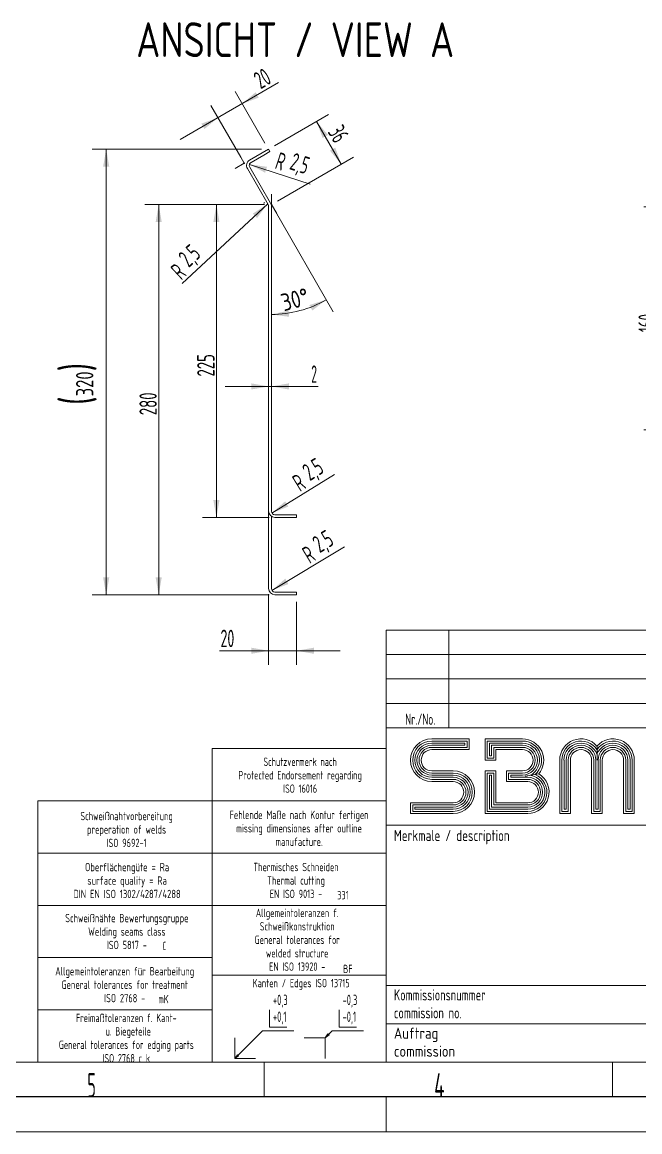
# Model space of a CAD drawing. Header units: millimetres. Extents: x 0 to 420, y 0 to 297.
# Drawn here: x 182.7 to 271.4, y 0 to 159.3 of the extents above; entities that cross this region are included whole.
import ezdxf

# ---------------------------------------------------------------- set-up
doc = ezdxf.new("R2010")
doc.units = ezdxf.units.MM
doc.layers.add('1', color=7, linetype='Continuous', true_color=0xffffff)
doc.layers.add('101', color=7, linetype='Continuous', true_color=0xffffff)
doc.styles.add('iso-1', font='isocp.shx')
doc.dimstyles.get("Standard").update_dxf_attribs({"dimtxt": 0.18, "dimasz": 0.18, "dimexe": 0.18, "dimexo": 0.0625, "dimgap": 0.09, "dimtad": 0, "dimtih": 1, "dimtoh": 1, "dimdec": 4, "dimzin": 0, "dimdsep": 46, "dimtxsty": 'Standard', "dimcen": 0.09, "dimadec": 0, "dimazin": 0, "dimtfac": 1, "dimtdec": 4, "dimtofl": 0, "dimtmove": 0, "dimatfit": 3, "dimfxl": 1, "dimtolj": 1, "dimtzin": 0, "dimarcsym": 0})

# ---------------------------------------------------------------- blocks, each defined once
blk = doc.blocks.new('_U25')
at = {"layer": '1', "color": 3, "lineweight": 13}
for p, q in [((218.13, 76.08), (218.13, 67.05)), ((222.13, 76.08), (222.13, 67.05)), ((228.38, 69.05), (211.08, 69.05))]:
    blk.add_line(p, q, dxfattribs=at)
at = {"layer": '1', "color": 3, "lineweight": 25}
for points in [[(218.13, 69.05), (215.63, 68.61), (215.63, 69.49)], [(222.13, 69.05), (224.63, 69.49), (224.63, 68.61)]]:
    blk.add_solid(points, dxfattribs=at)
at = {"layer": '1', "color": 2, "linetype": 'Continuous', "lineweight": 18, "insert": (211.21, 69.57), "char_height": 2.5, "attachment_point": 7, "line_spacing_factor": 0.963855, "style": 'iso-1'}
blk.add_mtext('\\W0.6474;20', dxfattribs=at)
blk = doc.blocks.new('_U26')
at = {"layer": '1', "color": 3, "lineweight": 13}
for p, q in [((280.85, 132.75), (271.99, 132.75)), ((273.99, 132.75), (273.99, 100.75)), ((280.85, 100.75), (271.99, 100.75))]:
    blk.add_line(p, q, dxfattribs=at)
at = {"layer": '1', "color": 3, "lineweight": 25}
for points in [[(273.99, 132.75), (274.43, 130.25), (273.55, 130.25)], [(273.99, 100.75), (273.55, 103.25), (274.43, 103.25)]]:
    blk.add_solid(points, dxfattribs=at)
at = {"layer": '1', "color": 2, "linetype": 'Continuous', "lineweight": 18, "insert": (273.72, 114.8), "char_height": 2.5, "attachment_point": 7, "rotation": 90, "line_spacing_factor": 0.963855, "style": 'iso-1'}
blk.add_mtext('\\W0.6044;160', dxfattribs=at)
blk = doc.blocks.new('_U30')
at = {"layer": '1', "color": 3, "lineweight": 13}
for p, q in [((217.09, 141.04), (192.8, 141.04)), ((194.8, 77.08), (194.8, 141.04)), ((217.13, 77.08), (192.8, 77.08))]:
    blk.add_line(p, q, dxfattribs=at)
at = {"layer": '1', "color": 3, "lineweight": 25}
for points in [[(194.8, 141.04), (195.24, 138.54), (194.36, 138.54)], [(194.8, 77.08), (194.36, 79.58), (195.24, 79.58)]]:
    blk.add_solid(points, dxfattribs=at)
at = {"layer": '1', "color": 2, "linetype": 'Continuous', "lineweight": 18, "insert": (193.43, 104.34), "char_height": 2.5, "attachment_point": 7, "rotation": 90, "line_spacing_factor": 0.963855, "style": 'iso-1'}
blk.add_mtext('\\W0.7724;{\\H1.88x;(}320{\\H1.88x;)}', dxfattribs=at)
blk = doc.blocks.new('_U31')
at = {"layer": '1', "color": 3, "lineweight": 13}
for p, q in [((217.53, 133.09), (208.63, 133.09)), ((210.63, 88.18), (210.63, 133.09)), ((217.13, 88.18), (208.63, 88.18))]:
    blk.add_line(p, q, dxfattribs=at)
at = {"layer": '1', "color": 3, "lineweight": 25}
for points in [[(210.63, 133.09), (211.07, 130.59), (210.19, 130.59)], [(210.63, 88.18), (210.19, 90.68), (211.07, 90.68)]]:
    blk.add_solid(points, dxfattribs=at)
at = {"layer": '1', "color": 2, "linetype": 'Continuous', "lineweight": 18, "insert": (210.36, 108.41), "char_height": 2.5, "attachment_point": 7, "rotation": 90, "line_spacing_factor": 0.963855, "style": 'iso-1'}
blk.add_mtext('\\W0.6850;225', dxfattribs=at)
blk = doc.blocks.new('_U32')
at = {"layer": '1', "color": 3, "lineweight": 13}
for p, q in [((217.53, 133.09), (200.34, 133.09)), ((202.34, 133.09), (202.34, 77.08)), ((217.13, 77.08), (200.34, 77.08))]:
    blk.add_line(p, q, dxfattribs=at)
at = {"layer": '1', "color": 3, "lineweight": 25}
for points in [[(202.34, 133.09), (202.78, 130.59), (201.9, 130.59)], [(202.34, 77.08), (201.9, 79.58), (202.78, 79.58)]]:
    blk.add_solid(points, dxfattribs=at)
at = {"layer": '1', "color": 2, "linetype": 'Continuous', "lineweight": 18, "insert": (202.07, 102.86), "char_height": 2.5, "attachment_point": 7, "rotation": 90, "line_spacing_factor": 0.963855, "style": 'iso-1'}
blk.add_mtext('\\W0.6850;280', dxfattribs=at)
blk = doc.blocks.new('_U48')
at = {"layer": '1', "color": 3, "lineweight": 13}
for p, q in [((219.56, 150.6), (205.44, 142.45)), ((217.59, 141.91), (213.32, 149.31)), ((214.13, 139.91), (209.85, 147.31))]:
    blk.add_line(p, q, dxfattribs=at)
at = {"layer": '1', "color": 3, "lineweight": 25}
for points in [[(214.32, 147.57), (216.26, 149.21), (216.7, 148.44)], [(210.85, 145.57), (208.91, 143.94), (208.47, 144.71)]]:
    blk.add_solid(points, dxfattribs=at)
at = {"layer": '1', "color": 2, "linetype": 'Continuous', "lineweight": 18, "insert": (216.98, 149.62), "char_height": 2.5, "attachment_point": 7, "rotation": 30, "line_spacing_factor": 0.963855, "style": 'iso-1'}
blk.add_mtext('\\W0.6474;20', dxfattribs=at)
blk = doc.blocks.new('_U49')
at = {"layer": '1', "color": 3, "lineweight": 13}
blk.add_line((211.88, 106.99), (225.22, 106.99), dxfattribs=at)
at = {"layer": '1', "color": 3, "lineweight": 25}
for points in [[(218.13, 106.99), (215.63, 106.55), (215.63, 107.43)], [(218.53, 106.99), (221.03, 107.43), (221.03, 106.55)]]:
    blk.add_solid(points, dxfattribs=at)
at = {"layer": '1', "color": 2, "linetype": 'Continuous', "lineweight": 18, "insert": (224.24, 107.51), "char_height": 2.5, "attachment_point": 7, "line_spacing_factor": 0.963855, "style": 'iso-1'}
blk.add_mtext('\\W0.5404;2', dxfattribs=at)
blk = doc.blocks.new('_U56')
at = {"layer": '1', "color": 3, "lineweight": 13}
blk.add_line((215.38, 138.87), (224.07, 136.01), dxfattribs=at)
at = {"layer": '1', "color": 3, "lineweight": 25}
blk.add_solid([(215.38, 138.87), (217.89, 138.51), (217.62, 137.67)], dxfattribs=at)
at = {"layer": '1', "color": 2, "linetype": 'Continuous', "lineweight": 18, "char_height": 2.5, "attachment_point": 7, "rotation": 341.7764, "line_spacing_factor": 0.963855, "style": 'iso-1'}
for s, insert in [('\\W0.6380;R', (218.9, 138.29)), ('\\W0.6563;2,5', (220.82, 137.66))]:
    blk.add_mtext(s, dxfattribs=dict(at, insert=insert))
blk = doc.blocks.new('_U57')
at = {"layer": '1', "color": 3, "lineweight": 13}
blk.add_line((217.99, 133.19), (205.73, 121.76), dxfattribs=at)
blk.add_arc((217.63, 132.85), 0.5, 93.4349, 118.9571, dxfattribs=at)
at = {"layer": '1', "color": 3, "lineweight": 25}
blk.add_solid([(217.99, 133.19), (216.46, 131.16), (215.86, 131.8)], dxfattribs=at)
at = {"layer": '1', "color": 2, "linetype": 'Continuous', "lineweight": 18, "char_height": 2.5, "attachment_point": 7, "rotation": 42.9934, "line_spacing_factor": 0.963855, "style": 'iso-1'}
for s, insert in [('\\W0.6562;2,5', (207.06, 123.55)), ('\\W0.6380;R', (205.59, 122.17))]:
    blk.add_mtext(s, dxfattribs=dict(at, insert=insert))
blk = doc.blocks.new('_U58')
at = {"layer": '1', "color": 3, "lineweight": 13}
blk.add_line((218.6, 77.72), (229, 83.97), dxfattribs=at)
at = {"layer": '1', "color": 3, "lineweight": 25}
blk.add_solid([(218.6, 77.72), (220.51, 79.39), (220.97, 78.63)], dxfattribs=at)
at = {"layer": '1', "color": 2, "linetype": 'Continuous', "lineweight": 18, "char_height": 2.5, "attachment_point": 7, "rotation": 31.0065, "line_spacing_factor": 0.963855, "style": 'iso-1'}
for s, insert in [('\\W0.6562;2,5', (225.76, 82.53)), ('\\W0.6380;R', (224.02, 81.49))]:
    blk.add_mtext(s, dxfattribs=dict(at, insert=insert))
blk = doc.blocks.new('_U59')
at = {"layer": '1', "color": 3, "lineweight": 13}
blk.add_line((218.6, 88.82), (227.58, 94.35), dxfattribs=at)
at = {"layer": '1', "color": 3, "lineweight": 25}
blk.add_solid([(218.6, 88.82), (220.5, 90.5), (220.96, 89.75)], dxfattribs=at)
at = {"layer": '1', "color": 2, "linetype": 'Continuous', "lineweight": 18, "char_height": 2.5, "attachment_point": 7, "rotation": 31.6654, "line_spacing_factor": 0.963855, "style": 'iso-1'}
for s, insert in [('\\W0.6562;2,5', (224.35, 92.87)), ('\\W0.6380;R', (222.63, 91.81))]:
    blk.add_mtext(s, dxfattribs=dict(at, insert=insert))
blk = doc.blocks.new('_U60')
at = {"layer": '1', "color": 3, "lineweight": 13}
for p, q in [((218.96, 141.54), (226.74, 146.04)), ((228.56, 138.88), (225.01, 145.04)), ((219.39, 133.59), (230.29, 139.88))]:
    blk.add_line(p, q, dxfattribs=at)
at = {"layer": '1', "color": 3, "lineweight": 25}
for points in [[(225.01, 145.04), (226.64, 143.09), (225.88, 142.65)], [(228.56, 138.88), (226.93, 140.83), (227.69, 141.27)]]:
    blk.add_solid(points, dxfattribs=at)
at = {"layer": '1', "color": 2, "linetype": 'Continuous', "lineweight": 18, "insert": (226.55, 143.52), "char_height": 2.5, "attachment_point": 7, "rotation": 300, "line_spacing_factor": 0.963855, "style": 'iso-1'}
blk.add_mtext('\\W0.6474;36', dxfattribs=at)
blk = doc.blocks.new('_U61')
at = {"layer": '1', "color": 3, "lineweight": 13}
blk.add_line((218.9, 132.43), (227.4, 117.71), dxfattribs=at)
blk.add_arc((218.53, 133.09), 15.76, 270, 299.9999, dxfattribs=at)
at = {"layer": '1', "color": 3, "lineweight": 25}
for points in [[(218.53, 117.33), (221.01, 117.87), (221.04, 116.99)], [(226.4, 119.44), (224.4, 117.89), (223.98, 118.67)]]:
    blk.add_solid(points, dxfattribs=at)
at = {"layer": '1', "color": 2, "linetype": 'Continuous', "lineweight": 18, "insert": (220.31, 117.75), "char_height": 2.5, "attachment_point": 7, "rotation": 15, "line_spacing_factor": 0.963855, "style": 'iso-1'}
blk.add_mtext('\\W0.8969;30%%d', dxfattribs=at)

msp = doc.modelspace()

# ---------------------------------------------------------------- linework, layer by layer
at = {"layer": '1', "color": 2, "linetype": 'Continuous', "lineweight": 13}
for p, q in [((214.63, 139.04), (213.88, 140.34)), ((214.63, 139.04), (213.33, 138.29)), ((218.53, 133.09), (218.53, 134.59)), ((218.53, 133.09), (219.28, 131.79)), ((218.13, 88.18), (216.63, 88.18)), ((218.13, 88.18), (218.13, 86.68)), ((218.13, 77.08), (216.63, 77.08)), ((218.13, 77.08), (218.13, 75.58))]:
    msp.add_line(p, q, dxfattribs=at)
at = {"layer": '1', "color": 4, "linetype": 'Continuous', "lineweight": 18}
for p, q in [((235, 72), (235, 10)), ((235, 72), (410, 72)), ((235, 58), (410, 58)), ((235, 58), (308, 58)), ((235, 58), (235, 44)), ((210, 55), (235, 55)), ((210, 55), (210, 47.5)), ((235, 55), (235, 47.5)), ((185, 40), (185, 47.5)), ((185, 47.5), (210, 47.5)), ((210, 47.5), (235, 47.5)), ((210, 47.5), (235, 47.5)), ((210, 40), (210, 47.5)), ((210, 47.5), (210, 40)), ((235, 47.5), (235, 40)), ((235, 44), (410, 44)), ((308, 44), (235, 44)), ((210, 40), (185, 40)), ((185, 40), (185, 32.5)), ((210, 40), (185, 40)), ((235, 40), (210, 40)), ((210, 40), (235, 40)), ((210, 40), (210, 32.5)), ((210, 32.5), (210, 40)), ((235, 40), (235, 32.5)), ((185, 32.5), (210, 32.5)), ((185, 32.5), (210, 32.5)), ((185, 32.5), (185, 25)), ((210, 32.5), (235, 32.5)), ((210, 32.5), (235, 32.5)), ((210, 32.5), (210, 22.5)), ((210, 32.5), (210, 25)), ((235, 32.5), (235, 22.5)), ((185, 25), (185, 17.5)), ((185, 25), (210, 25)), ((185, 25), (210, 25)), ((210, 25), (210, 17.5)), ((210, 22.5), (235, 22.5)), ((210, 10), (210, 22.5)), ((210, 22.5), (235, 22.5)), ((235, 22.5), (235, 10)), ((235, 21), (410, 21)), ((185, 17.5), (210, 17.5)), ((185, 17.5), (185, 10)), ((185, 17.5), (210, 17.5)), ((210, 17.5), (210, 10)), ((213.25, 10.5), (213.25, 13.5)), ((223.25, 13.5), (226.25, 13.5)), ((226.25, 13.5), (226.25, 10.5)), ((185, 10), (210, 10)), ((235, 10), (210, 10)), ((216.25, 10.5), (213.25, 10.5)), ((235, 10), (410, 10)), ((235, 5), (235, 0)), ((420, 0), (0, 0))]:
    msp.add_line(p, q, dxfattribs=at)
at = {"layer": '1', "color": 1, "linetype": 'Continuous', "lineweight": 13}
for p, q in [((244, 58), (244, 72)), ((235, 68.5), (410, 68.5)), ((235, 65), (410, 65)), ((235, 61.5), (410, 61.5)), ((218.25, 15), (218.25, 17.5)), ((228.25, 15), (228.25, 17.5)), ((213.25, 10.5), (217.25, 14.5)), ((217.25, 14.5), (221.75, 14.5)), ((218.25, 15), (220.75, 15)), ((226.25, 13.5), (227.25, 14.5)), ((227.25, 14.5), (231.75, 14.5)), ((228.25, 15), (230.75, 15)), ((235, 15.5), (308, 15.5)), ((226.25, 13.5), (226.65, 14.07)), ((226.25, 13.5), (226.82, 13.9)), ((226.65, 14.07), (226.82, 13.9)), ((25, 10), (410, 10)), ((213.25, 10.5), (213.65, 11.07)), ((213.25, 10.5), (213.82, 10.9)), ((213.65, 11.07), (213.82, 10.9)), ((217.5, 10), (217.5, 5)), ((267.5, 10), (267.5, 5))]:
    msp.add_line(p, q, dxfattribs=at)
at = {"layer": '1', "color": 1, "linetype": 'Continuous', "lineweight": 18}
for p, q in [((246.92, 56.4), (241.56, 56.4)), ((246.61, 56.09), (241.56, 56.09)), ((246.31, 55.78), (241.56, 55.78)), ((246.31, 55.48), (246.31, 55.78)), ((246.61, 55.17), (246.61, 56.09)), ((246.92, 54.87), (246.92, 56.4)), ((249.21, 56.4), (249.21, 53.34)), ((254.57, 56.4), (249.21, 56.4)), ((254.57, 56.09), (249.52, 56.09)), ((249.52, 56.09), (249.52, 53.64)), ((254.57, 55.78), (249.83, 55.78)), ((249.83, 55.78), (249.83, 53.95)), ((241.56, 55.48), (246.31, 55.48)), ((241.56, 55.17), (246.61, 55.17)), ((241.56, 54.87), (246.92, 54.87)), ((250.13, 55.48), (254.57, 55.48)), ((250.13, 53.95), (250.13, 55.48)), ((250.44, 55.17), (254.57, 55.17)), ((250.44, 53.64), (250.44, 55.17)), ((250.74, 54.87), (254.57, 54.87)), ((250.74, 53.34), (250.74, 54.87)), ((265.28, 55.36), (265.28, 53.34)), ((249.21, 53.34), (250.74, 53.34)), ((249.52, 53.64), (250.44, 53.64)), ((249.83, 53.95), (250.13, 53.95)), ((259.92, 53.34), (259.92, 45.69)), ((260.23, 53.34), (260.23, 45.99)), ((260.54, 53.34), (260.54, 46.3)), ((260.84, 46.3), (260.84, 53.34)), ((261.15, 45.99), (261.15, 53.34)), ((261.45, 45.69), (261.45, 53.34)), ((264.51, 53.34), (264.51, 45.69)), ((264.82, 53.34), (264.82, 45.99)), ((265.13, 53.34), (265.13, 46.3)), ((265.43, 46.3), (265.43, 53.34)), ((265.74, 45.99), (265.74, 53.34)), ((266.04, 45.69), (266.04, 53.34)), ((269.1, 53.34), (269.1, 45.69)), ((269.41, 53.34), (269.41, 45.99)), ((269.72, 53.34), (269.72, 46.3)), ((270.02, 46.3), (270.02, 53.34)), ((270.33, 45.99), (270.33, 53.34)), ((270.63, 45.69), (270.63, 53.34)), ((241.56, 51.81), (244.62, 51.81)), ((244.62, 51.5), (241.56, 51.5)), ((244.62, 51.19), (241.56, 51.19)), ((249.21, 51.81), (249.21, 45.69)), ((250.74, 51.81), (249.21, 51.81)), ((249.52, 51.5), (249.52, 45.99)), ((250.44, 51.5), (249.52, 51.5)), ((249.83, 51.19), (249.83, 46.3)), ((250.13, 51.19), (249.83, 51.19)), ((250.13, 46.6), (250.13, 51.19)), ((250.44, 46.91), (250.44, 51.5)), ((250.74, 47.22), (250.74, 51.81)), ((252.27, 51.81), (252.27, 50.28)), ((254.57, 51.81), (252.27, 51.81)), ((252.58, 51.5), (252.58, 50.58)), ((254.57, 51.5), (252.58, 51.5)), ((252.89, 51.19), (252.89, 50.89)), ((254.57, 51.19), (252.89, 51.19)), ((256.91, 51.37), (254.95, 51.04)), ((241.56, 50.89), (244.62, 50.89)), ((241.56, 50.58), (244.62, 50.58)), ((241.56, 50.28), (244.62, 50.28)), ((252.27, 50.28), (255.33, 50.28)), ((252.58, 50.58), (255.33, 50.58)), ((252.89, 50.89), (255.33, 50.89)), ((238.5, 47.22), (238.5, 45.69)), ((244.62, 47.22), (238.5, 47.22)), ((238.81, 46.91), (238.81, 45.99)), ((244.62, 46.91), (238.81, 46.91)), ((239.12, 46.6), (239.12, 46.3)), ((244.62, 46.6), (239.12, 46.6)), ((239.12, 46.3), (244.62, 46.3)), ((249.83, 46.3), (255.33, 46.3)), ((255.33, 46.6), (250.13, 46.6)), ((255.33, 46.91), (250.44, 46.91)), ((255.33, 47.22), (250.74, 47.22)), ((260.54, 46.3), (260.84, 46.3)), ((265.13, 46.3), (265.43, 46.3)), ((269.72, 46.3), (270.02, 46.3)), ((238.5, 45.69), (244.62, 45.69)), ((238.81, 45.99), (244.62, 45.99)), ((249.21, 45.69), (255.33, 45.69)), ((249.52, 45.99), (255.33, 45.99)), ((259.92, 45.69), (261.45, 45.69)), ((260.23, 45.99), (261.15, 45.99)), ((264.51, 45.69), (266.04, 45.69)), ((264.82, 45.99), (265.74, 45.99)), ((269.1, 45.69), (270.63, 45.69)), ((269.41, 45.99), (270.33, 45.99))]:
    msp.add_line(p, q, dxfattribs=at)
at = {"layer": '1', "color": 4, "linetype": 'Continuous', "lineweight": 25}
msp.add_line((415, 5), (20, 5), dxfattribs=at)
at = {"layer": '1', "color": 1, "linetype": 'Continuous', "lineweight": 18}
for centre, radius, start, end in [((241.56, 53.34), 3.06, 90, 270), ((241.56, 53.34), 2.75, 90, 270), ((241.56, 53.34), 2.45, 90, 270), ((254.57, 53.34), 3.06, 319.9677, 90), ((254.57, 53.34), 2.75, 311.8088, 90), ((254.57, 53.34), 2.45, 297.5778, 90), ((262.98, 53.34), 3.06, 41.4096, 180), ((262.98, 53.34), 2.75, 33.5573, 180), ((262.98, 53.34), 2.45, 20.3641, 180), ((267.57, 53.34), 3.06, 360, 138.5904), ((267.57, 53.34), 2.75, 360, 146.4427), ((267.57, 53.34), 2.45, 360, 159.6359), ((241.56, 53.34), 2.14, 90, 270), ((241.56, 53.34), 1.84, 90, 270), ((241.56, 53.34), 1.53, 90, 270), ((254.57, 53.34), 2.14, 270, 90), ((254.57, 53.34), 1.84, 270, 90), ((254.57, 53.34), 1.53, 270, 90), ((262.98, 53.34), 2.14, 360, 180), ((262.98, 53.34), 1.84, 360, 180), ((262.98, 53.34), 1.53, 360, 180), ((267.57, 53.34), 2.14, 360, 180), ((267.57, 53.34), 1.84, 360, 180), ((267.57, 53.34), 1.53, 360, 180), ((244.62, 48.75), 3.06, 270, 90), ((244.62, 48.75), 2.75, 270, 90), ((244.62, 48.75), 2.45, 270, 90), ((255.33, 48.75), 3.06, 270, 58.957), ((255.33, 48.75), 2.75, 270, 67.1158), ((255.33, 48.75), 2.45, 270, 81.3468), ((244.62, 48.75), 2.14, 270, 90), ((244.62, 48.75), 1.84, 270, 90), ((244.62, 48.75), 1.53, 270, 90), ((255.33, 48.75), 2.14, 270, 90), ((255.33, 48.75), 1.84, 270, 90), ((255.33, 48.75), 1.53, 270, 90)]:
    msp.add_arc(centre, radius, start, end, dxfattribs=at)
at = {"layer": '1', "color": 4, "linetype": 'Continuous', "lineweight": 25}
for p in [(214.63, 139.04), (218.53, 133.09), (218.13, 88.18), (218.13, 77.08)]:
    msp.add_point(p, dxfattribs=at)
at = {"layer": '101', "color": 7, "linetype": 'Continuous', "lineweight": 18}
for p, q in [((215.4, 139.49), (217.22, 140.54)), ((215.6, 139.14), (217.42, 140.19)), ((218.09, 141.04), (217.22, 140.54)), ((218.29, 140.69), (217.42, 140.19)), ((218.09, 141.04), (218.29, 140.69)), ((218.06, 133.1), (215.08, 138.26)), ((218.4, 133.3), (215.42, 138.46)), ((218.13, 89.08), (218.13, 132.85)), ((218.53, 89.08), (218.53, 132.85)), ((218.13, 89.08), (218.13, 77.98)), ((218.53, 88.33), (218.53, 77.98)), ((221.13, 88.58), (219.03, 88.58)), ((221.13, 88.18), (219.03, 88.18)), ((221.13, 88.58), (222.13, 88.58)), ((222.13, 88.18), (221.13, 88.18)), ((222.13, 88.58), (222.13, 88.18)), ((219.03, 77.48), (221.73, 77.48)), ((219.03, 77.08), (221.73, 77.08)), ((221.73, 77.48), (222.13, 77.48)), ((222.13, 77.08), (221.73, 77.08)), ((222.13, 77.48), (222.13, 77.08))]:
    msp.add_line(p, q, dxfattribs=at)
for centre, radius, start, end in [((215.85, 138.71), 0.9, 120, 210), ((215.85, 138.71), 0.5, 120, 210), ((217.63, 132.85), 0.5, 0, 30), ((217.63, 132.85), 0.9, 0, 30), ((219.03, 89.08), 0.9, 180, 270), ((219.03, 89.08), 0.5, 180, 270), ((219.03, 77.98), 0.9, 180, 270), ((219.03, 77.98), 0.5, 180, 270)]:
    msp.add_arc(centre, radius, start, end, dxfattribs=at)

# ---------------------------------------------------------------- texts
at = {"layer": '1', "color": 2, "linetype": 'Continuous', "lineweight": 25, "insert": (221.94, 154.25), "char_height": 5, "attachment_point": 8, "line_spacing_factor": 0.963855, "style": 'iso-1'}
msp.add_mtext('\\W0.8596;ANSICHT / VIEW {\\H1.00x;A}', dxfattribs=at)
at = {"layer": '1', "color": 3, "linetype": 'Continuous', "lineweight": 18, "attachment_point": 7, "line_spacing_factor": 0.963855, "style": 'iso-1'}
for s, insert, char_height in [('\\W0.5469; ', (237.52, 68.62), 2), ('\\W0.5469; ', (245.15, 68.62), 2), ('\\W0.5469; ', (237.52, 65.12), 2), ('\\W0.5469; ', (245.15, 65.12), 2), ('\\W0.5469; ', (237.54, 61.62), 2), ('\\W0.5469; ', (245.17, 61.62), 2), ('\\W1.0000;', (237.03, 37.17), 3), ('\\W1.0000;', (236.86, 31.67), 3), ('\\W1.0000;', (236.86, 26.67), 3), ('\\W1.0000;', (236.78, 21.67), 3), ('\\W1.0000;', (256.69, 16.43), 2.5), ('\\W1.0000;', (256.69, 10.93), 2.5)]:
    msp.add_mtext(s, dxfattribs=dict(at, insert=insert, char_height=char_height))
at = {"layer": '1', "color": 1, "linetype": 'Continuous', "lineweight": 18, "char_height": 1.6, "line_spacing_factor": 0.963855, "style": 'iso-1'}
for s, insert, attachment_point in [('\\W0.6908;Nr./No.', (239.9, 58.42), 8), ('\\W0.8007;Merkmale / description', (236.12, 41.25), 7), ('\\W0.7508;Kommissionsnummer\\Pcommission no.', (236.12, 16.28), 7), ('\\W0.9206;Auftrag\\Pcommission', (236.12, 10.78), 7)]:
    msp.add_mtext(s, dxfattribs=dict(at, insert=insert, attachment_point=attachment_point))
at = {"layer": '1', "color": 1, "linetype": 'Continuous', "lineweight": 13, "line_spacing_factor": 0.963855, "style": 'iso-1'}
for s, insert, char_height, attachment_point in [('\\W0.6940;Schutzvermerk nach\\PProtected Endorsement regarding\\PISO 16016', (222.65, 48.66), 1.2, 8), ('\\W0.7053;Schweißnahtvorbereitung\\Ppreperation of welds\\PISO 9692-1', (197.73, 40.87), 1.2, 8), ('\\W0.7060;Fehlende Maße nach Kontur fertigen\\Pmissing dimensiones after outline\\Pmanufacture.', (222.5, 41.04), 1.2, 8), ('\\W0.8226;Oberflächengüte = Ra\\Psurface quality = Ra\\PDIN EN ISO 1302/4287/4288', (197.8, 33.54), 1.2, 8), ('\\W0.6723;Thermisches Schneiden\\PThermal cutting\\PEN ISO 9013 -', (222.06, 33.55), 1.2, 8), ('\\W0.6988;Allgemeintoleranzen f.\\PSchweißkonstruktion\\PGeneral tolerances for\\Pwelded structure\\PEN ISO 13920 -', (222.23, 23.11), 1.2, 8), ('\\W0.7101;Schweißnähte Bewertungsgruppe\\PWelding seams class\\PISO 5817 -', (197.77, 26.22), 1.2, 8), ('\\W0.7111;Allgemeintoleranzen für Bearbeitung\\PGeneral tolerances for treatment\\PISO 2768 -', (197.46, 18.59), 1.2, 8), ('\\W0.6454;Kanten / Edges ISO 13715', (222.8, 20.38), 1.2, 8), ('\\W0.6948;Freimaßtoleranzen f. Kant-\\P u. Biegeteile\\PGeneral tolerances for edging parts\\PISO 2768 c k', (197.69, 9.96), 1.2, 8), ('\\W0.5404;5', (192.09, 4.93), 3.5, 7), ('\\W0.6380;4', (241.89, 4.93), 3.5, 7)]:
    msp.add_mtext(s, dxfattribs=dict(at, insert=insert, char_height=char_height, attachment_point=attachment_point))
at = {"layer": '1', "color": 3, "linetype": 'Continuous', "lineweight": 13, "char_height": 1.2, "attachment_point": 7, "line_spacing_factor": 0.963855, "style": 'iso-1'}
for s, insert in [('\\W0.6756;331', (227.97, 33.37)), ('\\W0.5104;C', (202.9, 26.08)), ('\\W0.6994;BF', (228.83, 22.78)), ('\\W0.6563;mK', (202.29, 18.45))]:
    msp.add_mtext(s, dxfattribs=dict(at, insert=insert))
at = {"layer": '1', "color": 92, "linetype": 'Continuous', "lineweight": 13, "char_height": 1.5, "attachment_point": 7, "line_spacing_factor": 0.963855, "style": 'iso-1'}
for s, insert in [('\\W0.6293;+0,3\\P+0,1', (218.75, 15.42)), ('\\W0.6293;-0,3\\P-0,1', (228.75, 15.42))]:
    msp.add_mtext(s, dxfattribs=dict(at, insert=insert))

# ---------------------------------------------------------------- dimensions: what is measured, and where the dimension line sits
at = {"layer": '1', "color": 2, "linetype": 'Continuous', "lineweight": 18}
for base, p1, p2, angle, text, override, picture, middle in [((210.85, 145.57), (216.75, 143.36), (214.63, 139.04), 30, '\\C2;20', {"dimtxt": 2.5, "dimasz": 2.5, "dimexe": 2, "dimexo": 1, "dimgap": 1.25, "dimtad": 1, "dimtih": 0, "dimtoh": 0, "dimdec": 1, "dimlfac": 1, "dimzin": 8, "dimdsep": 44, "dimlunit": 2, "dimpost": '', "dimtxsty": 'iso-1', "dimsah": 1, "dimse1": 0, "dimse2": 0, "dimsd1": 0, "dimsd2": 0, "dimclrd": 3, "dimclre": 3, "dimclrt": 2, "dimtol": 0, "dimtm": -0.1, "dimtfac": 0.8, "dimtdec": 2, "dimtofl": 1, "dimtmove": 0, "dimtzin": 8, "dimlwd": 13, "dimlwe": 13}, '_U48', (221.59, 151.77)), ((225.01, 145.04), (218.53, 133.09), (218.09, 141.04), 120, '\\C2;36', {"dimtxt": 2.5, "dimasz": 2.5, "dimexe": 2, "dimexo": 1, "dimgap": 1.25, "dimtad": 1, "dimtih": 0, "dimtoh": 0, "dimdec": 0, "dimlfac": 1, "dimzin": 8, "dimdsep": 44, "dimlunit": 2, "dimpost": '', "dimtxsty": 'iso-1', "dimsah": 1, "dimse1": 0, "dimse2": 0, "dimsd1": 0, "dimsd2": 0, "dimclrd": 3, "dimclre": 3, "dimclrt": 2, "dimtol": 0, "dimtm": -0.1, "dimtfac": 0.8, "dimtdec": 2, "dimtofl": 1, "dimtmove": 0, "dimtzin": 8, "dimlwd": 13, "dimlwe": 13}, '_U60', (226.78, 141.96)), ((194.8, 141.04), (218.13, 77.08), (218.09, 141.04), 90, '\\C2;{\\H1.88x;(}320{\\H1.88x;)}', {"dimtxt": 2.5, "dimasz": 2.5, "dimexe": 2, "dimexo": 1, "dimgap": 1.25, "dimtad": 1, "dimtih": 0, "dimtoh": 0, "dimdec": 0, "dimlfac": 1, "dimzin": 8, "dimdsep": 44, "dimlunit": 2, "dimpost": '', "dimtxsty": 'iso-1', "dimsah": 1, "dimse1": 0, "dimse2": 0, "dimsd1": 0, "dimsd2": 0, "dimclrd": 3, "dimclre": 3, "dimclrt": 2, "dimtm": -0.1, "dimtfac": 0.8, "dimtdec": 2, "dimtofl": 1, "dimtmove": 0, "dimtzin": 8, "dimlwd": 13, "dimlwe": 13}, '_U30', (194.8, 109.06)), ((202.34, 77.08), (218.53, 133.09), (218.13, 77.08), 90, '\\C2;280', {"dimtxt": 2.5, "dimasz": 2.5, "dimexe": 2, "dimexo": 1, "dimgap": 1.25, "dimtad": 1, "dimtih": 0, "dimtoh": 0, "dimdec": 0, "dimlfac": 1, "dimzin": 8, "dimdsep": 44, "dimlunit": 2, "dimpost": '', "dimtxsty": 'iso-1', "dimsah": 1, "dimse1": 0, "dimse2": 0, "dimsd1": 0, "dimsd2": 0, "dimclrd": 3, "dimclre": 3, "dimclrt": 2, "dimtol": 0, "dimtm": -0.1, "dimtfac": 0.8, "dimtdec": 2, "dimtofl": 1, "dimtmove": 0, "dimtzin": 8, "dimlwd": 13, "dimlwe": 13}, '_U32', (202.34, 105.08)), ((210.63, 133.09), (218.13, 88.18), (218.53, 133.09), 90, '\\C2;225', {"dimtxt": 2.5, "dimasz": 2.5, "dimexe": 2, "dimexo": 1, "dimgap": 1.25, "dimtad": 1, "dimtih": 0, "dimtoh": 0, "dimdec": 0, "dimlfac": 1, "dimzin": 8, "dimdsep": 44, "dimlunit": 2, "dimpost": '', "dimtxsty": 'iso-1', "dimsah": 1, "dimse1": 0, "dimse2": 0, "dimsd1": 0, "dimsd2": 0, "dimclrd": 3, "dimclre": 3, "dimclrt": 2, "dimtol": 0, "dimtm": -0.1, "dimtfac": 0.8, "dimtdec": 2, "dimtofl": 1, "dimtmove": 0, "dimtzin": 8, "dimlwd": 13, "dimlwe": 13}, '_U31', (210.63, 110.63)), ((273.99, 100.75), (281.85, 132.75), (281.85, 100.75), 90, '\\C2;160', {"dimtxt": 2.5, "dimasz": 2.5, "dimexe": 2, "dimexo": 1, "dimgap": 1.25, "dimtad": 1, "dimtih": 0, "dimtoh": 0, "dimdec": 1, "dimlfac": 1, "dimzin": 8, "dimdsep": 44, "dimlunit": 2, "dimpost": '', "dimtxsty": 'iso-1', "dimsah": 1, "dimse1": 0, "dimse2": 0, "dimsd1": 0, "dimsd2": 0, "dimclrd": 3, "dimclre": 3, "dimclrt": 2, "dimtol": 0, "dimtm": -0.1, "dimtfac": 0.8, "dimtdec": 2, "dimtofl": 1, "dimtmove": 0, "dimtzin": 8, "dimlwd": 13, "dimlwe": 13}, '_U26', (273.99, 116.75)), ((218.53, 106.99), (218.13, 107.84), (218.53, 110.96), 180, '\\C2;2', {"dimtxt": 2.5, "dimasz": 2.5, "dimexe": 2, "dimexo": 1, "dimgap": 1.25, "dimtad": 1, "dimtih": 0, "dimtoh": 0, "dimdec": 1, "dimlfac": 1, "dimzin": 8, "dimdsep": 44, "dimlunit": 2, "dimpost": '', "dimtxsty": 'iso-1', "dimsah": 1, "dimse1": 0, "dimse2": 0, "dimsd1": 0, "dimsd2": 0, "dimclrd": 3, "dimclre": 3, "dimclrt": 2, "dimtol": 0, "dimtm": -0.1, "dimtfac": 0.8, "dimtdec": 2, "dimtofl": 1, "dimtmove": 0, "dimtzin": 8, "dimlwd": 13, "dimlwe": 13}, '_U49', (228.7, 106.99))]:
    dim = msp.add_linear_dim(base=base, p1=p1, p2=p2, angle=angle, text=text, dimstyle='Standard', override=override, dxfattribs=at)
    dim.commit()
    dim.dimension.update_dxf_attribs({"geometry": picture, "text_midpoint": middle, "dimtype": 160})
for center, mpoint, picture, middle in [((215.85, 138.71), (215.38, 138.87), '_U56', (221, 139.65)), ((217.63, 132.85), (217.99, 133.19), '_U57', (203.47, 125.53)), ((219.03, 89.08), (218.6, 88.82), '_U59', (234.9, 94.98)), ((219.03, 77.98), (218.6, 77.72), '_U58', (236.42, 84.64))]:
    dim = msp.add_radius_dim(center=center, mpoint=mpoint, text='R\\C2;2,5', dimstyle='Standard', override={"dimtxt": 2.5, "dimasz": 2.5, "dimexe": 2, "dimexo": 1, "dimgap": 1.25, "dimtad": 1, "dimtih": 0, "dimtoh": 0, "dimdec": 1, "dimlfac": 1, "dimzin": 8, "dimdsep": 44, "dimlunit": 2, "dimpost": '', "dimtxsty": 'iso-1', "dimsah": 1, "dimse1": 0, "dimse2": 0, "dimsd1": 0, "dimsd2": 0, "dimclrd": 3, "dimclre": 3, "dimclrt": 2, "dimtol": 0, "dimtm": -0.1, "dimtfac": 0.8, "dimtdec": 2, "dimtmove": 0, "dimatfit": 2, "dimtzin": 8, "dimlwd": 13, "dimlwe": 13}, dxfattribs=at)
    dim.commit()
    dim.dimension.update_dxf_attribs({"geometry": picture, "text_midpoint": middle, "dimtype": 164})
dim = msp.add_angular_dim_2l(base=(220.83, 120.03), line1=((218.4, 133.3), (215.42, 138.46)), line2=((218.53, 89.08), (218.53, 132.85)), text='\\C2;30%%d', dimstyle='Standard', override={"dimtxt": 2.5, "dimasz": 2.5, "dimexe": 2, "dimexo": 1, "dimgap": 1.25, "dimtad": 1, "dimtih": 0, "dimtoh": 0, "dimdec": 1, "dimlfac": 1, "dimzin": 8, "dimdsep": 44, "dimlunit": 2, "dimpost": '', "dimtxsty": 'iso-1', "dimsah": 1, "dimse1": 0, "dimse2": 0, "dimsd1": 0, "dimsd2": 0, "dimclrd": 3, "dimclre": 3, "dimclrt": 2, "dimaunit": 0, "dimadec": 1, "dimazin": 2, "dimtol": 0, "dimtfac": 0.8, "dimtdec": 1, "dimtofl": 1, "dimtmove": 0, "dimtzin": 8, "dimlwd": 13, "dimlwe": 13}, dxfattribs=at)
dim.commit()
dim.dimension.update_dxf_attribs({"geometry": '_U61', "text_midpoint": (221.96, 120.28), "dimtype": 162})
dim = msp.add_linear_dim(base=(222.13, 69.05), p1=(218.13, 77.08), p2=(222.13, 77.08), text='\\C2;20', dimstyle='Standard', override={"dimtxt": 2.5, "dimasz": 2.5, "dimexe": 2, "dimexo": 1, "dimgap": 1.25, "dimtad": 1, "dimtih": 1, "dimtoh": 0, "dimdec": 1, "dimlfac": 1, "dimzin": 8, "dimdsep": 44, "dimlunit": 2, "dimpost": '', "dimtxsty": 'iso-1', "dimsah": 1, "dimse1": 0, "dimse2": 0, "dimsd1": 0, "dimsd2": 0, "dimclrd": 3, "dimclre": 3, "dimclrt": 2, "dimtol": 0, "dimtm": -0.1, "dimtfac": 0.8, "dimtdec": 2, "dimtofl": 1, "dimtmove": 0, "dimtzin": 8, "dimlwd": 13, "dimlwe": 13}, dxfattribs=at)
dim.commit()
dim.dimension.update_dxf_attribs({"geometry": '_U25', "text_midpoint": (209.73, 69.05), "dimtype": 160})

doc.saveas('drawing.dxf')
